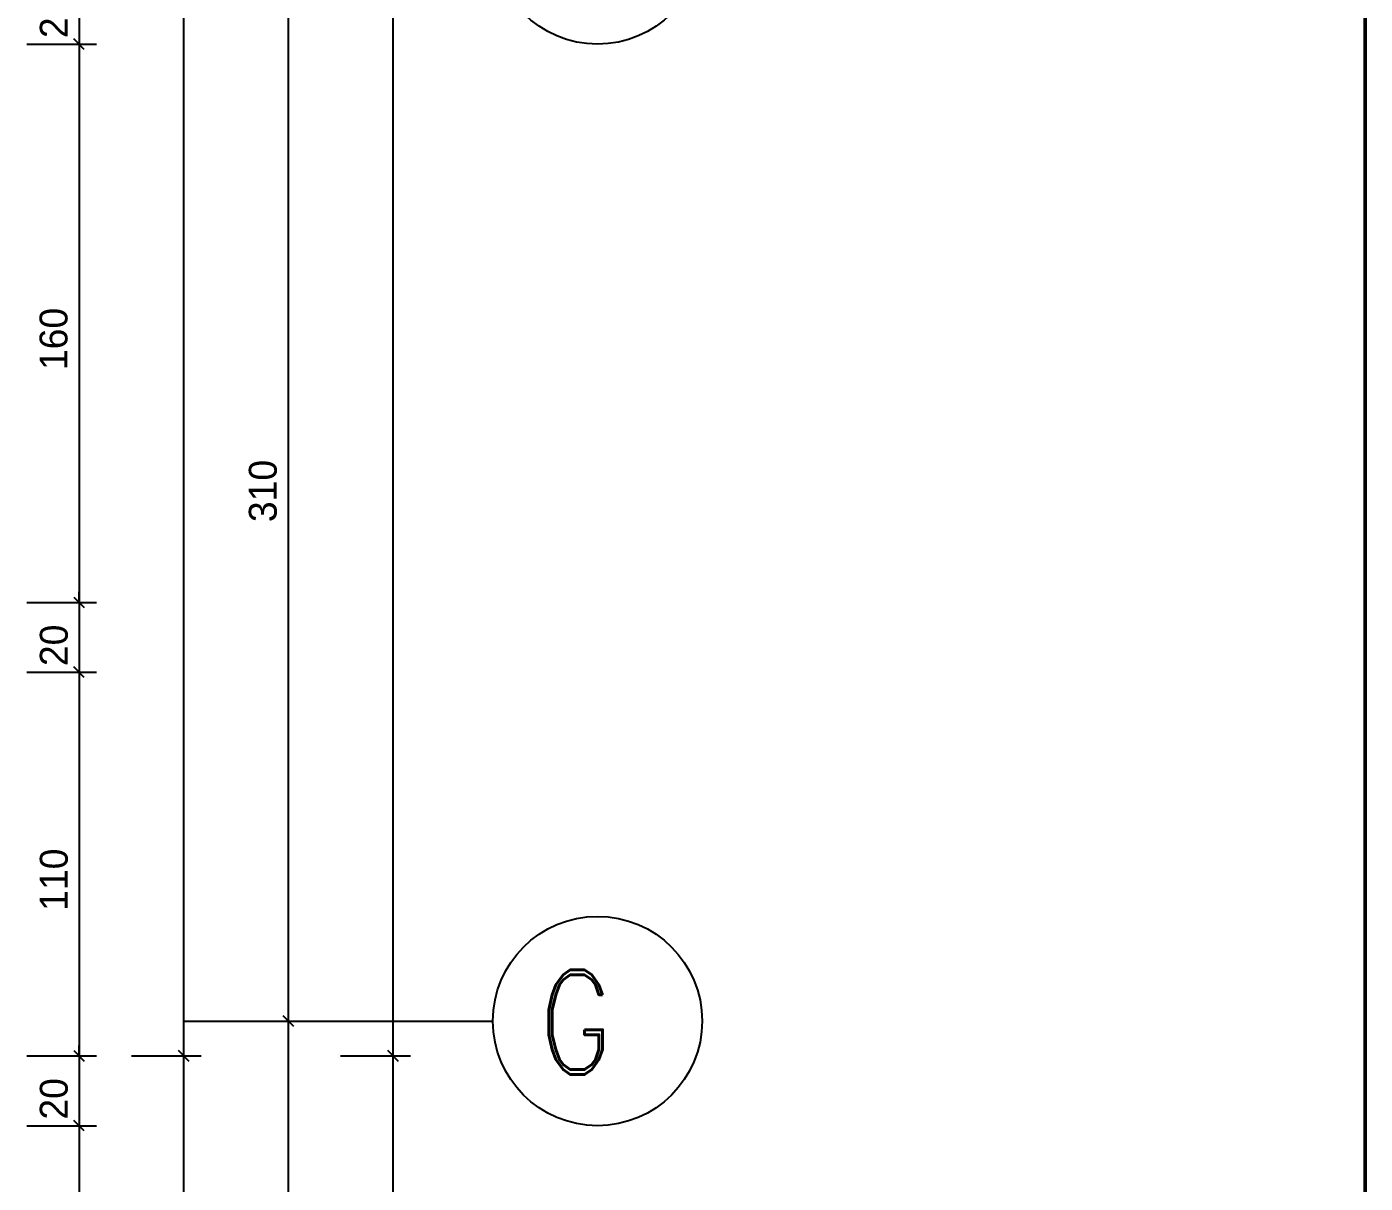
# Model space of a CAD drawing. Extents: x 182769.15 to 182771.38, y 101811.72 to 101812.21.
# Drawn here: x 182769.8204 to 182769.8972, y 101811.8465 to 101811.9128 of the extents above; entities that cross this region are included whole.
import ezdxf

# ---------------------------------------------------------------- set-up
doc = ezdxf.new("R2010")
doc.units = 0
doc.header["$MEASUREMENT"] = 0
doc.linetypes.add('DUZ', pattern=[500, 500])
doc.layers.get('0').update_dxf_attribs({"color": 1, "linetype": 'DUZ'})
for name, color, linetype in [('AKS', 191, 'Continuous'), ('AKS YAZI', 81, 'Continuous'), ('dış dikey', 2, 'Continuous')]:
    doc.layers.add(name, color=color, linetype=linetype)
doc.layers.add('Standard', color=7, linetype='Continuous', lineweight=25)
doc.styles.add('İÇ ÖLÇÜ', font='stylu.ttf', dxfattribs={"height": 8})
doc.styles.add('STYLE1', font='romand.shx', dxfattribs={"width": 0.8, "height": 0.125})

msp = doc.modelspace()

# ---------------------------------------------------------------- linework, layer by layer
at = {"color": 0, "linetype": 'ByBlock'}
for p, q in [((182769.823695, 101811.911524), (182769.823095, 101811.912124)), ((182769.823695, 101811.911524), (182769.823095, 101811.912124)), ((182769.823095, 101811.880124), (182769.823695, 101811.879524)), ((182769.823095, 101811.880124), (182769.823695, 101811.879524)), ((182769.823695, 101811.875524), (182769.823095, 101811.876124)), ((182769.823695, 101811.875524), (182769.823095, 101811.876124)), ((182769.835695, 101811.855524), (182769.835095, 101811.856124)), ((182769.835095, 101811.856124), (182769.835695, 101811.855524)), ((182769.823095, 101811.854124), (182769.823695, 101811.853524)), ((182769.823095, 101811.854124), (182769.823695, 101811.853524)), ((182769.829095, 101811.854124), (182769.829695, 101811.853524)), ((182769.829695, 101811.853524), (182769.829095, 101811.854124)), ((182769.841695, 101811.853524), (182769.841095, 101811.854124)), ((182769.841095, 101811.854124), (182769.841695, 101811.853524)), ((182769.823695, 101811.849524), (182769.823095, 101811.850124)), ((182769.823695, 101811.849524), (182769.823095, 101811.850124))]:
    msp.add_line(p, q, dxfattribs=at)
at = {"layer": 'AKS', "linetype": 'Continuous'}
msp.add_line((182769.829395, 101811.855824), (182769.847131, 101811.855824), dxfattribs=at)
at = {"layer": 'AKS YAZI', "ltscale": 100}
for centre in [(182769.853131, 101811.917824), (182769.853131, 101811.855824)]:
    msp.add_circle(centre, 0.006, dxfattribs=at)
at = {"layer": 'dış dikey'}
for p, q in [((182769.829395, 101811.853424), (182769.829395, 101812.140224)), ((182769.841395, 101812.140224), (182769.841395, 101811.853424)), ((182769.835395, 101811.918224), (182769.835395, 101811.855424)), ((182769.823395, 101811.915824), (182769.823395, 101811.911824)), ((182769.820395, 101811.911824), (182769.824395, 101811.911824)), ((182769.820395, 101811.911824), (182769.824395, 101811.911824)), ((182769.823395, 101811.912224), (182769.823395, 101811.879424)), ((182769.823395, 101811.911824), (182769.823395, 101811.911224)), ((182769.823395, 101811.879824), (182769.823395, 101811.880424)), ((182769.820395, 101811.879824), (182769.824395, 101811.879824)), ((182769.820395, 101811.879824), (182769.824395, 101811.879824)), ((182769.823395, 101811.879824), (182769.823395, 101811.875824)), ((182769.820395, 101811.875824), (182769.824395, 101811.875824)), ((182769.820395, 101811.875824), (182769.824395, 101811.875824)), ((182769.823395, 101811.876224), (182769.823395, 101811.853424)), ((182769.823395, 101811.875824), (182769.823395, 101811.875224)), ((182769.832395, 101811.855824), (182769.836395, 101811.855824)), ((182769.832395, 101811.855824), (182769.836395, 101811.855824)), ((182769.835395, 101811.856224), (182769.835395, 101811.817424)), ((182769.823395, 101811.853824), (182769.823395, 101811.854424)), ((182769.829395, 101811.813424), (182769.829395, 101811.854224)), ((182769.841395, 101811.854224), (182769.841395, 101811.813424)), ((182769.820395, 101811.853824), (182769.824395, 101811.853824)), ((182769.820395, 101811.853824), (182769.824395, 101811.853824)), ((182769.823395, 101811.853824), (182769.823395, 101811.849824)), ((182769.826395, 101811.853824), (182769.830395, 101811.853824)), ((182769.826395, 101811.853824), (182769.830395, 101811.853824)), ((182769.838395, 101811.853824), (182769.842395, 101811.853824)), ((182769.838395, 101811.853824), (182769.842395, 101811.853824)), ((182769.820395, 101811.849824), (182769.824395, 101811.849824)), ((182769.820395, 101811.849824), (182769.824395, 101811.849824)), ((182769.823395, 101811.850224), (182769.823395, 101811.813424)), ((182769.823395, 101811.849824), (182769.823395, 101811.849224))]:
    msp.add_line(p, q, dxfattribs=at)
at = {"layer": 'Standard', "color": 4, "linetype": 'ByBlock', "lineweight": 50}
for p, q in [((182769.897163, 101812.213632), (182769.897163, 101811.723165)), ((182769.897163, 101811.723165), (182769.897163, 101812.213632))]:
    msp.add_line(p, q, dxfattribs=at)

# ---------------------------------------------------------------- texts
at = {"layer": 'AKS YAZI', "style": 'STYLE1', "width": 0.8}
msp.add_text('G', height=0.006, dxfattribs=at).set_placement((182769.849715, 101811.852754, 0.00005))
at = {"layer": 'dış dikey', "color": 11, "style": 'İÇ ÖLÇÜ'}
for s, p in [('20', (182769.822743, 101811.912169)), ('160', (182769.822729, 101811.89314)), ('310', (182769.834731, 101811.884424)), ('20', (182769.822743, 101811.876169)), ('110', (182769.822743, 101811.86214)), ('20', (182769.822743, 101811.850169))]:
    msp.add_text(s, height=0.0016, rotation=90, dxfattribs=at).set_placement(p)

doc.saveas('drawing.dxf')
